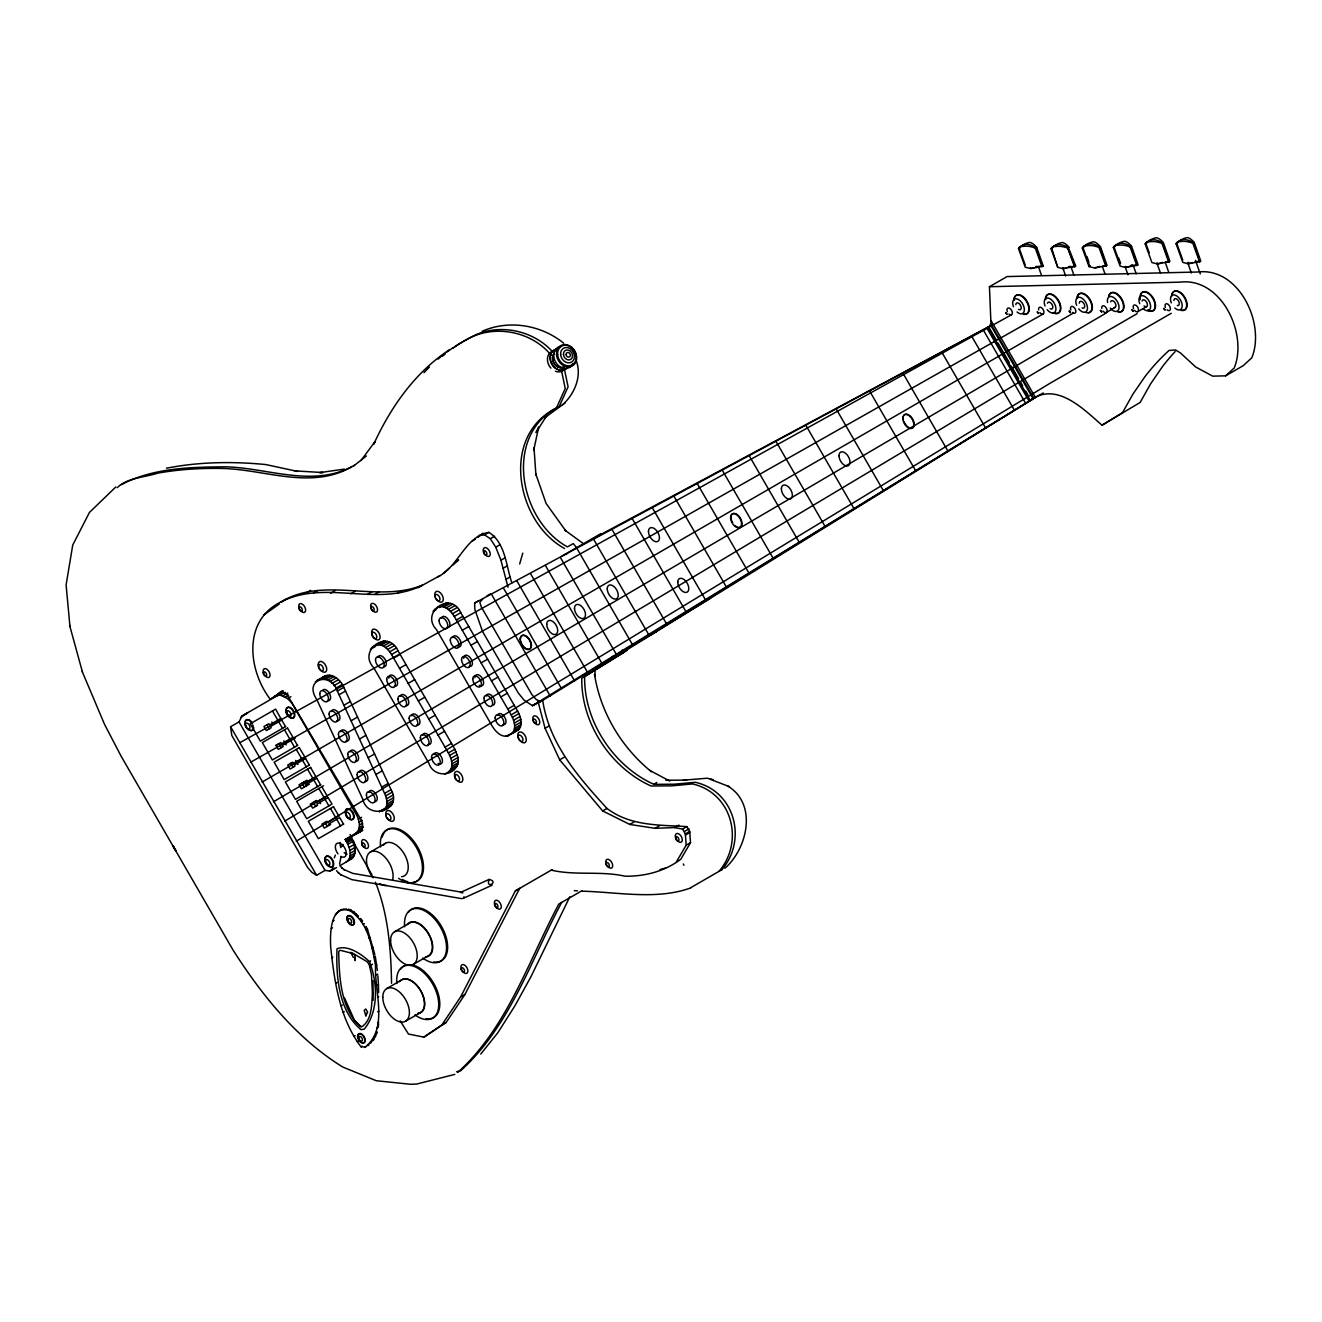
<?xml version="1.0" encoding="UTF-8"?>
<svg xmlns="http://www.w3.org/2000/svg" width="1322" height="1322" viewBox="0 0 1322 1322"><rect width="100%" height="100%" fill="white"/><g stroke="black" fill="none" stroke-linecap="round" stroke-linejoin="round"><path stroke-width="1.5" d="M382.835 810.717C388.999 807.296 387.032 798.637 384.586 793.398L337.341 691.076C330.583 670.651 303.052 679.508 316.85 699.619L362.608 798.769C367.549 821.21 403.293 810.584 391.064 789.664L343.836 687.341C340.597 679.194 329.872 670.783 321.824 678.037M364.641 1047.52C388.899 1028.929 374.225 991.566 375.564 965.572C371.746 945.941 368.326 922.459 350 910.726C329.971 903.703 330.004 934.687 330.682 946.965C334.4 981.42 339.473 1018.386 361.005 1046.826L365.847 1046.826M478.151 601.031L474.615 603.063L474.862 609.459L482.563 631.536L518.241 692.926L524.074 700.131L532.436 705.7L542.797 700.313L1032.631 399.046L532.436 705.7L535.972 703.668M276.463 696.099L285.469 692.497L281.305 693.306L242.058 715.995L239.018 721.895L230.59 726.753L231.78 735.396L307.646 867.513L311.909 872.355L316.619 875.263L325.03 870.405L329.575 871.066L332.202 870.091M373.151 1000.407L373.002 980.825M448.439 772.164C454.438 767.537 451.496 758.481 448.356 752.945L393.625 658.125C390.254 651.68 383.711 642.343 375.283 645.351M458.271 762.645L458.04 757.456L454.851 749.194L398.021 650.771C388.371 628.578 357.039 650.209 373.746 667.726L428.939 763.323C433.434 777.683 454.504 777.154 458.271 762.645L451.777 766.38M511.184 734.074C517.183 729.447 514.241 720.374 511.118 714.855L454.289 616.432C451.033 611.194 444.82 604.501 438.045 607.261M517.662 730.322C523.661 725.695 520.719 716.64 517.596 711.104L460.767 612.681C451.116 590.488 419.785 612.119 436.491 629.636L491.685 725.216C494.891 730.917 501.352 738.436 508.623 735.544M519.662 563.998L522.785 553.158M595.214 669.015L594.85 676.467L594.52 674.402C600.519 712.525 621.505 747.426 651.366 771.718M346.232 861.994C354.048 856.524 348.545 845.369 345.439 839.305M351.074 859.201C358.89 853.731 353.387 842.577 350.28 836.512M355.288 833.62C362.112 829.109 359.187 819.177 355.668 813.41L291.98 703.304L287.651 698.594L280.628 695.289M378.604 1023.922L378.241 1027.343L377.034 1028.037M341.754 846.592L343.092 844.328M989.732 326.352L990.971 324.072L989.434 286.725L1007.034 276.579L1197.435 272.018C1238.863 266.747 1265.749 323.593 1251.818 357.816L1243.225 365.665L1225.626 375.828L1212.704 376.159L1195.699 367.004L1180.43 352.924L1175.506 349.966L1168.995 350.479L1164.467 354.726A528.668 305.233 60 0 0 1144.736 376.968L1133.037 393.939L1122.51 412.646L1102.019 425.221C1083.313 408.895 1056.377 381.314 1030.565 400.169M1043.19 392.948L1030.218 400.434L988.03 327.344L990.426 325.956L990.971 324.072L1033.854 398.335M464.039 896.762L463.427 898.068M376.307 1034.663L377.249 1031.953L376.043 1032.647M334.284 857.879L335.358 855.119M340.894 857.367L339.589 864.076M400.202 1020.865L408.448 1034.019L423.899 1037.159L441.829 1024.947L460.601 996.953L515.365 890.846L552.15 869.612M423.899 1037.159L446.158 1022.451L464.931 994.458L519.695 888.351L515.365 890.846M370.507 1043.19L375.845 1036.002L374.638 1036.712M561.668 902.43C531.031 959.855 510.127 1026.153 460.519 1070.853L456.536 1071.762M569.799 896.812L530.816 976.975L514.803 1006.009L497.766 1032.829L480.729 1054.064M718.97 871.38C744.633 841.552 732.041 792.853 692.513 783.929L671.394 785.863L651.068 786.012C610.467 767.718 581.019 722.837 581.779 678.269L624.315 651.994L618.382 655.315L611.739 656.737M721.829 869.727C747.492 839.916 734.9 791.2 695.372 782.293L674.253 784.21L653.911 784.359C613.325 766.066 583.861 721.184 584.638 676.616L627.157 650.341M281.189 601.841C325.179 579.053 378.224 607.823 422.412 585.2C376.935 603.46 324.27 575.781 281.189 601.841C242.62 620.249 247.941 670.221 270.299 699.288L275.604 696.099M676.434 861.779L686.201 845.155L690.53 842.659L689.687 831.422L686.845 826.597C659.397 824.895 630.429 826.25 606.963 808.436C578.094 776.741 549.192 743.906 542.615 699.982M690.53 842.659L680.764 859.283C664.602 871.38 644.954 876.519 624.942 876.189C600.552 870.686 575.549 875.808 551.257 870.14M546.829 415.472L536.038 432.525L538.715 426.94L533.708 450.323L534.022 447.761L535.922 475.226L535.641 473.573L546.085 503.451L565.833 530.932L564.742 530.039L582.936 543.309M376.82 645.632L379.15 643.12M439.565 607.542L441.895 605.03M360.923 460.601L375.167 441.416L373.762 444.142C390.668 407.259 414.844 372.589 449.116 349.966M437.582 577.036C458.552 566.989 465.129 536.071 488.892 532.369C505.566 542.813 506.012 565.948 511.845 582.787M562.379 404.912C574.591 394.237 582.688 375.332 575.714 359.468M248.106 712.475L240.571 717.515M115.774 487.008L89.45 512.424L72.743 545.028L66.1 584.952L69.967 626.611M117.195 487.653C127.788 477.539 144.362 477.49 157.748 473.16C179.28 469.244 201.175 468.071 223.038 468.467C265.788 469.641 311.133 490.065 351.718 466.831M121.525 484.629C152.757 467.823 190.897 467.063 225.897 466.815C268.63 467.988 313.975 488.429 354.577 465.179M457.66 1072.506C507.268 1027.805 528.172 961.491 558.826 904.066L582.225 890.565M1225.626 375.828L1234.236 367.962C1248.15 333.755 1221.264 276.909 1179.835 282.164L989.434 286.725M360.129 830.827L362.278 829.092L357.436 831.902M478.2 537.178L482.91 533.13M443.399 573.236L449.43 568.047M452.438 565.452L458.47 560.28M489.09 879.411C485.257 889.772 499.666 881.675 489.09 879.411L460.552 892.416L462.915 892.912M353.486 466.104L366.326 456.007M279.19 604.121L263.822 614.961M282.363 601.741L285.519 599.345M358.477 832.711C364.393 829.935 363.17 822.482 360.047 818.004L287.072 694.43L282.346 691.753L270.299 699.288M724.935 868.24C747.492 848.592 757.787 803.776 727.48 785.863M544.565 417.934L565.089 402.929M274.629 696.793L283.024 690.795L278.694 693.29M653.911 784.359L656.803 782.426M593.909 670.237L599.163 666.999M604.435 663.743L609.706 660.488M613.21 658.323L616.713 656.158M623.736 651.812L1036.101 397.046L1034.118 398.104M390.915 805.99L386.801 807.676M648.474 636.047L710.641 598.089M296.227 841.222L1050.494 383L1171.259 313.281M284.66 821.177L1042.166 368.491L1137.118 313.678M619.307 653.035L620.96 652.043A9.849 5.685 60 0 0 622.315 650.11M656.555 631.486L633.221 645.004M273.456 801.793L1106.035 313.116M482.745 599.064L479.836 602.287L481.241 606.881L531.907 694.645L536.137 699.421L540.467 701.883M306.34 592.818L310.67 590.323M313.479 592.967L317.792 590.471M330.483 593.347L334.796 590.851M350.776 593.793L355.106 591.298M367.78 594.156L372.11 591.661M374.919 594.322L379.232 591.826M472.318 541.012L475.193 539.343M478.581 535.625L484.579 534.865L488.892 532.369M484.579 534.865L490.297 538.698L494.626 536.203M397.211 593.446L401.524 590.951M455.644 561.47L458.536 559.801M508.045 587.265L500.939 560.214L495.75 547.159L500.08 544.664M1042.694 266.317L1030.78 268.614L1025.228 267.226L1018.502 248.619L1019.873 247.825A26.01 20.342 60.4 0 1 1029.871 242.405A26.01 9.618 70 0 1 1036.679 247.313L1043.24 266.019L1035.837 266.614M1018.502 248.619A26.01 8.576 60.3 0 1 1022.782 246.437A26.01 19.318 46.9 0 1 1035.291 248.106L1036.679 247.313M500.939 560.214L505.252 557.719M279.686 692.596L282.561 690.927M276.381 694.959L280.694 692.464M273.604 696.942L277.917 694.447M1051.04 248.734L1051.717 248.338A25.002 14.443 60 0 1 1058.839 244.52A25.002 14.509 60.7 0 1 1068.523 247.825L1075.778 266.135L1063.318 268.73L1057.749 267.341L1051.04 248.734A26.01 8.576 60.3 0 1 1055.32 246.553A26.01 19.318 46.9 0 1 1067.829 248.222L1075.083 266.515L1068.374 266.73M242.058 715.995L246.9 713.202M278.446 695.372L283.288 692.579M503.054 568.311L507.384 565.816M282.941 695.835L287.783 693.042M434.227 609.69L440.705 605.955M439.829 606.6L446.324 602.849M433.071 611.276L436.326 609.409M285.321 696.942L288.543 695.091M441.829 606.534L448.307 602.782M371.482 647.78L383.578 640.955M370.325 649.366L375.2 646.574M443.944 607.013L450.422 603.262M316.751 680.549L324.766 676.153M379.084 644.624L385.561 640.873M315.347 681.788L325.757 675.906M319.825 679.491L326.848 675.608M320.833 679.227L327.773 675.377M287.651 698.594L290.89 696.727M381.199 645.103L387.677 641.352M323.295 678.913L329.773 675.178M446.125 608.004L452.62 604.27M325.427 679.293L331.905 675.559M383.38 646.094L389.874 642.36M448.323 609.475L454.801 605.74M327.608 680.219L334.102 676.467M385.578 647.582L392.056 643.831M450.455 611.408L456.933 607.657M505.962 579.333L510.275 576.838M329.806 681.607L336.284 677.872M1106.481 265.705L1094.566 267.986L1088.997 266.598L1082.288 247.991L1083.66 247.214A26.01 20.342 60.4 0 1 1093.641 241.777A26.01 9.618 70 0 1 1100.449 246.702L1107.026 265.392L1102.978 265.887M387.71 649.499L394.187 645.747M331.938 683.441L338.415 679.69M452.455 613.739L458.949 609.987M389.709 651.829L396.203 648.077M486.975 595.941L490.495 593.892M1057.749 267.341L1051.717 248.338M333.954 685.655L340.432 681.921M454.289 616.432L460.767 612.681M280.942 718.375L269.556 724.935L268.845 723.712L263.937 726.538L266.267 730.57L271.175 727.728L270.481 726.538L281.867 719.978M391.543 654.522L398.021 650.771M562.015 556.099L599.94 534.204A9.849 5.685 60 0 1 602.221 533.758M592.504 538.963L990.277 325.873M335.771 688.217L342.249 684.482M1082.288 247.991A26.01 8.576 60.3 0 1 1086.568 245.809A26.01 19.318 46.9 0 1 1099.078 247.478L1100.449 246.702M456.371 620.035L462.849 616.283M393.625 658.125L400.103 654.373M337.341 691.076L343.836 687.341M1137.531 265.193L1125.617 267.474L1120.064 266.102L1113.339 247.478L1114.727 246.702A26.01 20.342 60.4 0 1 1124.708 241.265A26.01 9.618 70 0 1 1131.516 246.189L1138.093 264.879L1130.674 265.474M339.043 694.761L345.538 691.009M285.651 726.522L260.351 741.13L250.304 723.729L275.604 709.121L280.809 718.457M287.618 727.976L262.318 742.584L272.365 759.985L297.665 745.377M1088.997 266.598L1090.237 265.904M462.27 630.264L468.765 626.512M399.525 668.354L406.003 664.602M1113.339 247.478A26.01 8.576 60.3 0 1 1117.619 245.297A26.01 19.318 46.9 0 1 1130.128 246.983L1130.822 246.586M343.902 705.27L350.38 701.536M295.45 737.924L282.511 745.393L283.189 746.583L278.281 749.425L275.968 745.393L280.875 742.567L281.586 743.79L292.955 737.23L287.485 728.058M275.968 745.393L279.107 743.575L281.289 747.69M1169.375 261.657L1157.461 263.937L1151.908 262.566L1145.183 243.942L1146.554 243.165A26.01 20.342 60.4 0 1 1156.552 237.729A26.01 9.618 70 0 1 1163.36 242.653L1169.92 261.343L1165.872 261.839M1145.183 243.942A26.01 8.576 60.3 0 1 1149.462 241.777A26.01 19.318 46.9 0 1 1161.972 243.446L1163.36 242.653M470.946 645.285L477.424 641.534M408.201 683.375L414.678 679.624M299.416 747.591L274.117 762.199L284.164 779.6L309.464 764.992M1200.26 261.508L1188.346 263.789L1182.793 262.417L1176.068 243.793L1177.439 243.017A26.01 20.342 60.4 0 1 1187.437 237.58A26.01 9.618 70 0 1 1194.245 242.504L1200.806 261.194L1195.088 261.739M351.074 720.804L357.551 717.053M1176.068 243.793A26.01 8.576 60.3 0 1 1180.348 241.612A26.01 19.318 46.9 0 1 1192.857 243.298L1194.245 242.504M1072.985 313.297L262.07 782.079M305.679 758.448L294.31 765.008L294.988 766.198L290.08 769.024L287.766 765.008L292.658 762.183L293.385 763.405L304.754 756.845L299.284 747.674M481.109 662.884L487.587 659.133M418.363 700.974L424.841 697.223M359.485 739.031L365.963 735.296M310.687 767.355L285.387 781.963L295.434 799.364L320.734 784.756M1106.316 312.488L1115.173 307.365M316.024 776.609L304.655 783.169L303.944 781.946M316.95 778.212L305.58 784.772L306.258 785.962M309.398 784.161L301.35 788.804L299.036 784.772L306.935 780.211L307.662 781.434M491.487 680.847L497.964 677.112M428.725 718.937L435.219 715.202M1137.763 311.695L1146.62 306.588M368.094 757.704L374.589 753.953M323.526 785.78L296.657 801.297L306.721 818.698L332.02 804.09L328.104 797.612M316.586 800.488L310.306 804.107L312.636 808.139L317.528 805.296L316.85 804.107L328.236 797.546M327.311 795.943L315.925 802.504L315.214 801.281M500.79 696.975L507.268 693.224M438.045 735.065L444.523 731.314M375.861 774.51L382.339 770.776M333.607 806.668L308.307 821.276L318.354 838.677L343.654 824.069M507.764 709.038L514.241 705.304M445.018 747.145L451.496 743.394M381.711 787.168L388.189 783.434M511.118 714.855L517.596 711.104M338.944 815.922L327.575 822.499L326.865 821.259L321.957 824.085L324.287 828.117L330.55 824.498M448.356 752.945L454.851 749.194M512.424 717.334L518.902 713.599M449.662 755.44L456.156 751.689M384.586 793.398L391.064 789.664M513.564 720.259L520.058 716.524M385.627 795.943L392.122 792.192M450.819 758.349L457.296 754.614M514.308 723.101L520.785 719.366M386.47 798.852L392.948 795.1M451.562 761.191L458.04 757.456M514.622 725.811L521.116 722.06M451.876 763.901L458.354 760.15M386.883 801.611L393.361 797.86M514.539 728.29L521.017 724.539M358.361 819.177L361.584 817.327M514.027 730.488L520.504 726.736M386.867 804.14L393.361 800.388M505.731 736.337L515.117 731.81M513.101 732.305L519.596 728.554M451.281 768.578L457.759 764.827M507.631 736.007L518.257 729.942M359.121 822.201L362.344 820.334M386.454 806.387L392.931 802.636M379.166 811.725L385.644 807.99M450.356 770.395L456.85 766.661M379.397 811.658L383.05 809.692M385.627 808.271L392.122 804.536M444.886 774.097L452.372 769.9M380.885 811.278L385.743 808.469M381.397 811.146L388.569 807.213M359.402 825.06L362.625 823.209M359.22 827.704L362.443 825.837M358.559 830.001L363.401 827.208M345.141 839.487L360.691 830.497M345.273 839.701L350.115 836.892M371.994 874.949L350.528 837.024L357.651 833.009M345.505 840.114L350.347 837.322M355.684 834.232L362.79 830.216L350.528 837.024M345.835 840.676L350.677 837.884M346.199 841.304L351.024 838.495M346.529 841.883L351.371 839.09M346.794 842.345L351.635 839.553M346.942 842.61L351.784 839.817M686.201 845.155L685.358 833.918L682.516 829.092L674.584 827.572L655.084 828.316L629.768 824.449L602.65 810.931L559.685 759.82L545.077 728.323L549.39 725.828M347.851 844.295L352.693 841.503M349.124 847.385L353.966 844.593M349.917 850.41L354.759 847.617M350.231 853.285L355.073 850.492M350.082 855.945L354.924 853.153M349.471 858.275L354.313 855.483M329.575 871.066L334.416 868.273L332.202 868.24M348.38 860.192L353.222 857.4M1102.019 425.221L1140.093 402.483L1150.636 383.793L1162.335 366.805A528.668 305.233 60 0 1 1175.192 351.553M331.591 870.438L336.532 867.596M339.771 865.728L351.669 858.837M370.375 851.996L385.512 843.254M559.685 759.82L563.998 757.324M337.639 911.965L338.845 911.255M339.159 910.875L340.365 910.164M340.894 910.048L342.101 909.354M336.35 913.254L337.556 912.56M342.861 909.553L344.067 908.858M335.325 914.692L336.532 913.998M345.042 909.47L346.248 908.776M347.422 909.833L348.628 909.139L353.817 911.849L358.526 916.129L357.32 916.84M350 910.726L351.206 910.032M332.929 921.037L334.135 920.343M352.61 912.544L353.817 911.849M355.04 914.609L356.246 913.915M331.376 928.54L332.582 927.846M359.435 919.203L360.642 918.509L362.608 921.021L361.402 921.715M363.203 924.375L364.409 923.681M364.855 927.201L366.062 926.507L367.549 929.465L374.82 954.352M366.343 930.159L367.549 929.465M331.558 957.888L332.764 957.194M369.119 938.323L370.325 937.629M602.65 810.931L606.963 808.436M394.501 931.795L409.622 923.053A18.822 10.873 60 0 1 428.46 933.927A18.822 10.873 60 0 1 428.46 955.674L413.323 964.399M371.912 947.94L373.118 947.246M374.043 956.814L375.25 956.12L377.381 970.431M369.416 961.573C377.58 982.18 378.918 1011.727 364.128 1029.21L361.005 1029.656C338.68 1011.247 335.854 975.95 337.027 948.733C347.603 944.536 361.716 954.253 369.416 961.573L370.623 960.863M335.755 983.204L336.961 982.51M371.267 964.829L372.474 964.135M375.564 965.572L376.77 964.878M629.768 824.449L634.097 821.953M376.588 974.826L377.795 974.132M341.126 1005.794L342.332 1005.1M377.216 985.204L378.423 984.493L377.894 975.851M655.084 828.316L659.414 825.82M343.092 1012.404L344.298 1011.71M386.668 988.608L401.805 979.866A18.822 10.873 60 0 1 421.784 992.921A18.822 10.873 60 0 1 417.868 1013.33M377.547 997.317L378.753 996.623M674.584 827.572L678.913 825.077M682.516 829.092L686.845 826.597M684.713 831.323L689.043 828.828M685.358 833.918L689.687 831.422M377.679 1011.793L378.885 1011.099M685.44 835.058L689.77 832.563M353.883 1036.349L355.089 1035.655M377.58 1022.898L378.786 1022.203M357.287 1041.719L358.493 1041.025M361.005 1046.826L362.211 1046.132M372.787 1040.216L373.994 1039.522M405.507 1021.212L420.627 1012.487M367.797 1045.636L369.003 1044.925M460.601 996.953L464.931 994.458M441.829 1024.947L446.158 1022.451M690.762 887.673L721.961 869.645M690.728 887.921C656.869 900.232 617.936 892.102 582.457 891.193M250.618 762.232L1043.141 313.975M1120.081 263.838L1114.033 247.082A25.002 14.443 60 0 1 1121.139 243.265A25.002 14.509 60.7 0 1 1130.822 246.57L1131.516 246.189M239.811 742.7L1011.578 314.719M418.099 587.695L440.127 575.5M474.615 603.063L990.426 325.956M454.818 1074.389L416.843 1084.023L410.564 1084.271L376.291 1080.735L342.762 1067.036C296.525 1038.481 261.789 995.169 232.903 949.824L121.112 756.184L104.521 724.324L82.493 672.22L69.554 625.124M462.948 898.481L492.181 885.178M660.009 869.512L665.478 868.108M482.166 331.277C509.02 319.445 541.161 324.898 563.701 343.208M166.522 468.203C199.143 461.791 232.837 461.328 265.838 464.567L297.533 471.409L294.476 470.863L322.882 472.549L319.627 472.632L344.398 469.095M449.463 770.693L451.364 770.362M683.375 780.178L707.468 778.195L729.463 786.706M665.875 780.244L686.647 780.096M574.244 890.648L577.45 890.813M461.725 892.218L352.792 873.379L343.819 869.496M461.758 898.663L351.933 879.659L340.646 874.619M710.492 778.774L713.368 779.98M649.746 770.395L669.709 781.021M371.614 965.176L369.929 964.184L370.143 966.63M361.253 1026.946L354.577 1020.518L344.447 997.763M350.793 952.253L353.205 957.31L354.94 957.706L355.188 960.615L355.04 955.244L351.652 952.732M564.577 548.531C515.828 521.744 500.212 435.533 556.413 408.052L565.238 388.486L561.685 371.482M341.605 867.728L344.398 869.959M336.515 870.686L338.895 873.214M338.316 872.751L341.225 875.081M340.498 866.257L342.183 868.19M576.789 547.986L573.302 543.573L567.435 546.895C518.687 520.091 503.054 433.897 559.272 406.399L568.096 386.834L564.147 367.946M552.745 351.999C534.204 331.095 502.162 323.675 476.234 334.582A470.946 271.902 60 0 0 453.066 348.066M551.125 355.205C533.047 332.979 499.815 325.146 473.392 336.234A470.946 271.902 60 0 0 454.966 346.513M325.03 870.405L239.018 721.895M316.619 875.263L230.59 726.753M490.297 538.698L495.75 547.159M991.037 320.585L1035.209 397.079M990.277 324.468L1033.16 398.732M988.724 326.947L995.929 339.424M997.978 342.993L1009.297 362.592M1011.363 366.161L1018.568 378.637M1020.617 382.207L1022.683 385.776M1025.773 391.114L1027.822 394.683M986.84 327.972L1029.21 401.343M983.32 330.004L1025.756 403.524M971.538 336.003L1014.255 409.969M941.892 352.33L985.468 427.783M902.976 373.217L948.072 451.331M869.562 390.915L915.601 470.682M836.215 408.977L883.46 490.826M805.875 425.304L854.243 509.086M775.898 441.218L825.126 526.487M749.26 455.809L799.099 542.119M722.275 470.186L773.32 558.578M697.19 483.488L749.177 573.517M673.989 496.279L726.489 587.216M652.424 507.945L705.518 599.907M632.395 518.902L686.349 612.367M612.036 529.461L666.602 623.967M593.809 539.591L648.986 635.138M576.904 548.366L632.759 645.103M560.396 557.504L616.432 654.539M545.358 565.386L601.907 663.313M530.502 573.566L587.464 672.254M516.753 580.705L574.574 680.88M503.599 588.307L561.519 688.613M491.784 594.784L550.332 696.182M350.066 834.513L352.131 838.082M305.547 758.514L309.331 765.074M310.554 767.438L315.892 776.692M316.817 778.294L320.602 784.838M321.824 786.772L327.178 796.009M333.475 806.75L338.812 816.005M343.522 824.151L339.737 817.607L328.5 824.102L329.178 825.275M293.748 738.915L297.533 745.459M281.735 720.06L285.519 726.604M296.277 749.409L301.614 758.646M302.54 760.249L306.324 766.81M330.467 808.486L335.821 817.74M336.746 819.343L340.514 825.886M307.547 769.173L312.884 778.41M313.81 780.03L317.594 786.573M318.833 788.507L324.171 797.744M325.096 799.347L328.881 805.908M284.478 729.794L289.815 739.048M290.741 740.65L294.525 747.194M272.464 710.939L277.802 720.193M278.727 721.795L282.511 728.339M295.665 760.447L296.376 761.67M297.301 763.273L297.995 764.463M319.858 802.371L320.535 803.561M283.866 740.832L284.577 742.055M285.502 743.675L286.196 744.848M271.853 721.977L272.563 723.2M290.757 763.273L293.087 767.305M302.044 783.037L304.357 787.069M313.314 802.371L315.627 806.403M324.964 822.35L327.278 826.382M266.945 724.803L269.275 728.835M683.292 863.977L683.92 865.249M1192.857 243.298L1199.566 261.905M1182.793 260.153L1176.762 243.397A25.002 14.443 60 0 1 1183.868 239.596A25.002 14.509 60.7 0 1 1193.551 242.884L1200.128 261.591M1161.972 243.446L1168.681 262.053M1149.231 252.866L1145.877 243.545A25.002 14.443 60 0 1 1152.982 239.745A25.002 14.509 60.7 0 1 1162.666 243.05L1169.243 261.739M1130.128 246.983L1136.854 265.59M1099.078 247.478L1105.787 266.102M1082.966 247.594L1089.692 266.201M1067.829 248.222L1074.538 266.846M1035.291 248.106L1042 266.714M1025.228 264.962L1019.196 248.222A25.002 14.443 60 0 1 1026.302 244.405M1195.501 260.401L1200.26 273.951M1187.949 263.293L1191.353 272.976M1165.293 262.483L1168.698 272.167M1157.064 263.442L1160.468 273.125M1130.822 246.57L1137.399 265.276M1133.45 266.019L1136.176 273.77M1125.22 266.978L1127.947 274.712M1118.66 257.922L1120.626 263.524M1106.332 265.772L1099.772 247.082A25.002 14.509 60.7 0 0 1090.121 243.76A25.002 14.443 60 0 0 1083.875 246.487M1102.399 266.532L1105.109 274.282M1086.948 256.551L1088.915 262.169M1071.151 267.275L1073.861 275.026M1062.921 268.217L1065.648 275.968M1042.562 266.4L1035.985 247.71A25.002 14.509 60.7 0 0 1026.335 244.388M1038.613 267.143L1041.339 274.893M375.431 882.171C388.238 914.213 390.965 949.08 391.543 983.254M82.261 671.328L82.493 672.22M537.773 700.495L545.077 728.323M378.423 984.493L378.637 992.574M1007.347 311.645A3.801 2.198 60 0 1 1008.967 308.026A3.801 2.198 60 0 1 1012.355 312.984A3.801 2.198 60 0 1 1008.967 314.025M1038.646 309.992A3.801 2.198 60 0 1 1041.24 307.58A3.801 2.198 60 0 1 1043.835 312.984A3.801 2.198 60 0 1 1039.902 312.603M325.79 861.746A5.999 3.47 60 0 1 327.674 855.945A5.999 3.47 60 0 1 333.458 862.043A5.999 3.47 60 0 1 330.566 866.786M329.459 866.323A5.999 3.47 60 0 1 326.468 863.15M286.477 708.939A6.015 3.47 60 0 1 293.021 709.964A6.015 3.47 60 0 1 293.021 718.011A6.015 3.47 60 0 1 286.477 711.484M338.019 853.929A7.767 4.478 60 0 1 337.358 843.188A7.767 4.478 60 0 1 346.017 851.021A7.767 4.478 60 0 1 340.745 856.408M347.025 854.243A7.767 4.478 60 0 1 344.183 852.558M340.878 847.65A7.767 4.478 60 0 1 340.382 842.544M345.769 813.03A5.999 3.47 60 0 1 350.611 809.725A5.999 3.47 60 0 1 353.354 818.962A5.999 3.47 60 0 1 346.199 814.468M253.774 727.447A6.015 3.47 60 0 1 248.437 729.083M246.52 726.72A6.015 3.47 60 0 1 245.859 725.315M245.429 721.349A6.015 3.47 60 0 1 252.535 723.25M347.174 918.079A5.189 2.991 60 0 1 350.512 915.799A5.189 2.991 60 0 1 354.445 921.55A5.189 2.991 60 0 1 351.784 924.838M350.842 924.442A5.189 2.991 60 0 1 347.289 919.253M340.729 731.694A6.18 3.569 60 0 1 348.033 733.66A6.18 3.569 60 0 1 346.067 740.964M368.706 792.308A6.18 3.569 60 0 1 375.58 793.58A6.18 3.569 60 0 1 375.101 801.677M350.049 751.904A6.18 3.569 60 0 1 357.353 753.87A6.18 3.569 60 0 1 355.403 761.175M322.518 690.332A6.18 3.569 60 0 1 329.756 693.967A6.18 3.569 60 0 1 327.426 700.561M359.369 772.114A6.18 3.569 60 0 1 366.673 774.064A6.18 3.569 60 0 1 364.723 781.368M331.392 711.5A6.18 3.569 60 0 1 338.713 713.45A6.18 3.569 60 0 1 336.746 720.754M433.864 754.598A6.18 3.569 60 0 1 438.838 753.821A6.18 3.569 60 0 1 442.44 761.29A6.18 3.569 60 0 1 438.078 763.389M411.423 715.747A6.18 3.569 60 0 1 418.744 717.697A6.18 3.569 60 0 1 416.777 725.001M422.643 735.181A6.18 3.569 60 0 1 429.947 737.131A6.18 3.569 60 0 1 427.998 744.435M377.778 657.447A6.18 3.569 60 0 1 384.652 658.72A6.18 3.569 60 0 1 384.173 666.817M400.219 696.314A6.18 3.569 60 0 1 407.523 698.264A6.18 3.569 60 0 1 405.557 705.584M388.85 678.103A6.18 3.569 60 0 1 392.832 675.377A6.18 3.569 60 0 1 397.509 682.235A6.18 3.569 60 0 1 394.336 686.151M253.345 727.695A6.015 3.47 60 0 1 247.991 729.347A6.015 3.47 60 0 1 245.413 720.655A6.015 3.47 60 0 1 252.105 723.498M252.783 724.902A6.015 3.47 60 0 1 253.196 726.34M1109.125 295.665A10.675 6.164 60 0 1 1121.767 299.053A10.675 6.164 60 0 1 1118.379 311.678M1045.752 299.317A10.675 6.164 60 0 1 1052.643 294.624A10.675 6.164 60 0 1 1060.74 306.473A10.675 6.164 60 0 1 1055.253 313.231M1025.525 314.19A10.675 6.164 60 0 1 1023.691 314.025M1014.189 300.111A10.675 6.164 60 0 1 1024.633 298.078A10.675 6.164 60 0 1 1027.078 313.711M1172.25 294.095A10.675 6.164 60 0 1 1184.892 297.483A10.675 6.164 60 0 1 1181.504 310.125M1140.688 294.889A10.675 6.164 60 0 1 1149.297 293.517A10.675 6.164 60 0 1 1155.511 306.456A10.675 6.164 60 0 1 1147.992 310.075M1077.314 298.541A10.675 6.164 60 0 1 1088.634 297.533A10.675 6.164 60 0 1 1088.634 312.636M1045.024 305.993A8.279 4.776 60 0 1 1049.073 298.293A8.279 4.776 60 0 1 1055.865 310.042A8.279 4.776 60 0 1 1047.173 309.695M1045.322 299.582A10.675 6.164 60 0 1 1052.874 295.219A10.675 6.164 60 0 1 1060.426 308.29A10.675 6.164 60 0 1 1052.874 312.653M1076.587 305.217A8.279 4.776 60 0 1 1080.636 297.516A8.279 4.776 60 0 1 1087.411 309.265A8.279 4.776 60 0 1 1078.735 308.918M1077.133 296.69A10.675 6.164 60 0 1 1089.774 300.077A10.675 6.164 60 0 1 1086.387 312.703M1107.572 302.474A8.279 4.776 60 0 1 1113.223 297.219A8.279 4.776 60 0 1 1118.875 309.001A8.279 4.776 60 0 1 1110.298 308.142M1108.695 295.913A10.675 6.164 60 0 1 1121.337 299.301A10.675 6.164 60 0 1 1117.949 311.926M1139.713 303.663A8.279 4.776 60 0 1 1143.266 295.798A8.279 4.776 60 0 1 1150.636 306.588A8.279 4.776 60 0 1 1143.266 308.852M1140.258 299.648A10.675 6.164 60 0 1 1146.24 292.261A10.675 6.164 60 0 1 1155.081 305.184A10.675 6.164 60 0 1 1147.562 310.323M1171.275 302.87A8.279 4.776 60 0 1 1174.828 295.021A8.279 4.776 60 0 1 1182.198 305.812A8.279 4.776 60 0 1 1174.828 308.076M1171.573 296.459A10.675 6.164 60 0 1 1178.464 291.749A10.675 6.164 60 0 1 1186.561 303.597A10.675 6.164 60 0 1 1181.075 310.373M1013.462 306.77A8.279 4.776 60 0 1 1017.015 298.921A8.279 4.776 60 0 1 1024.385 309.695A8.279 4.776 60 0 1 1017.015 311.975M1013.759 300.358A10.675 6.164 60 0 1 1020.65 295.649A10.675 6.164 60 0 1 1028.747 307.497A10.675 6.164 60 0 1 1023.261 314.272M1047.503 303.267A3.801 2.198 60 0 1 1050.577 302.788A3.801 2.198 60 0 1 1052.791 307.382A3.801 2.198 60 0 1 1050.114 308.67M1132.21 265.028A4.065 0.958 -19.4 0 1 1130.707 265.871M1129.765 266.267A4.065 0.958 -19.4 0 1 1125.352 266.4M1069.217 247.445A26.01 9.618 70 0 0 1062.392 242.521A26.01 20.342 60.4 0 0 1052.411 247.958M1069.895 266.284A4.065 0.958 -19.4 0 1 1069.234 266.697M1066.457 267.87A4.065 0.958 -19.4 0 1 1063.053 267.655M1192.494 262.582A4.065 0.958 -19.4 0 1 1188.528 263.458A4.065 0.958 -19.4 0 1 1188.528 262.334M1162.55 262.334A4.065 0.958 -19.4 0 1 1158.303 263.59A4.065 0.958 -19.4 0 1 1157.196 262.863M1099.656 266.383A4.065 0.958 -19.4 0 1 1095.046 267.655M1036.712 266.581A4.065 0.958 -19.4 0 1 1035.87 266.994M1033.92 267.755A4.065 0.958 -19.4 0 1 1030.317 267.854M1173.903 300.524A3.801 2.198 60 0 1 1176.365 298.855A3.801 2.198 60 0 1 1179.241 303.069A3.801 2.198 60 0 1 1177.291 305.481M1165.409 307.398A3.801 2.198 60 0 1 1167.045 303.796A3.801 2.198 60 0 1 1170.416 308.753A3.801 2.198 60 0 1 1167.045 309.794M1079.71 301.829A3.801 2.198 60 0 1 1084.371 304.523A3.801 2.198 60 0 1 1082.04 307.828M1079.347 303.184A3.801 2.198 60 0 1 1079.446 302.424M1070.853 310.059A3.801 2.198 60 0 1 1072.473 306.44A3.801 2.198 60 0 1 1075.86 311.397A3.801 2.198 60 0 1 1072.473 312.438M1142.125 300.986A3.801 2.198 60 0 1 1145.414 300.705A3.801 2.198 60 0 1 1147.314 305.597A3.801 2.198 60 0 1 1144.026 305.894M1133.532 308.621A3.801 2.198 60 0 1 1134.937 304.969A3.801 2.198 60 0 1 1138.506 309.398A3.801 2.198 60 0 1 1135.862 311.513M1135.168 311A3.801 2.198 60 0 1 1134.524 310.323M1015.841 304.771A3.801 2.198 60 0 1 1018.535 303.217A3.801 2.198 60 0 1 1021.212 307.877A3.801 2.198 60 0 1 1018.535 309.414M1110.678 301.78A3.801 2.198 60 0 1 1115.173 302.986A3.801 2.198 60 0 1 1113.967 307.481M1101.821 308.489A3.801 2.198 60 0 1 1104.415 306.093A3.801 2.198 60 0 1 1107.01 311.496A3.801 2.198 60 0 1 1103.06 311.1M903.967 415.29A7.783 4.495 60 0 1 912.279 418.396A7.783 4.495 60 0 1 912.279 428.13A7.783 4.495 60 0 1 903.967 421.652M903.422 419.801A7.783 4.495 60 0 1 903.422 416.513M732.619 522.702A7.783 4.495 60 0 1 734.173 513.349A7.783 4.495 60 0 1 741.989 523.066A7.783 4.495 60 0 1 735.082 525.759M520.488 639.038A7.783 4.495 60 0 1 528.321 637.799A7.783 4.495 60 0 1 529.527 649.135A7.783 4.495 60 0 1 520.67 640.79M564.345 554.761A9.849 5.685 60 0 1 566.626 554.315M657.91 629.569A9.849 5.685 60 0 1 656.555 631.486M572.938 363.682A11.617 9.485 60 0 1 556.43 363.352A11.617 9.485 60 0 1 560.33 346.414M567.121 367.78A11.072 9.039 60 0 1 551.918 364.211A11.121 9.072 60 0 1 556.397 349.223A11.072 9.039 60 0 0 551.918 364.211A11.121 9.072 60 0 0 567.138 367.813M564.444 369.383A11.121 9.072 60 0 1 555.405 371.267M550.894 368.127A11.121 9.072 60 0 1 547.853 356.378A11.121 9.072 60 0 1 556.165 350.644M563.965 366.987A8.428 6.891 60 0 1 554.381 364.062A8.428 6.891 60 0 1 554.133 353.519A8.411 6.874 60 0 0 554.463 364.013A8.411 6.874 60 0 0 564.015 366.938M486.248 695.934A6.18 3.569 60 0 1 493.123 697.206A6.18 3.569 60 0 1 492.66 705.304M497.469 715.367A6.18 3.569 60 0 1 504.773 717.317A6.18 3.569 60 0 1 502.823 724.621M441.383 618.217A6.18 3.569 60 0 1 448.687 620.167A6.18 3.569 60 0 1 446.737 627.471M452.603 637.634A6.18 3.569 60 0 1 459.907 639.6A6.18 3.569 60 0 1 457.941 646.904M463.675 658.29A6.18 3.569 60 0 1 467.658 655.563A6.18 3.569 60 0 1 472.334 662.421A6.18 3.569 60 0 1 469.161 666.338M474.895 677.723A6.18 3.569 60 0 1 479.258 675.195A6.18 3.569 60 0 1 483.621 682.763A6.18 3.569 60 0 1 479.258 685.292M456.52 779.848A5.999 3.47 60 0 1 456.206 771.404A5.999 3.47 60 0 1 462.816 778.394A5.999 3.47 60 0 1 457.544 780.938M361.699 843.139A4.908 2.826 60 0 1 365.649 840.445A4.908 2.826 60 0 1 367.88 847.98A4.908 2.826 60 0 1 362.046 844.312M264.846 675.542A4.908 2.826 60 0 1 264.598 668.635A4.908 2.826 60 0 1 270.002 674.352A4.908 2.826 60 0 1 265.689 676.418M533.295 720.573A4.908 2.826 60 0 1 536.005 716.144A4.908 2.826 60 0 1 539.558 723.564A4.908 2.826 60 0 1 533.857 721.729M435.401 597.081A6.015 3.47 60 0 1 438.706 591.645A6.015 3.47 60 0 1 443.068 600.733A6.015 3.47 60 0 1 436.078 598.486M519.943 740.403A6.015 3.47 60 0 1 519.629 731.958A6.015 3.47 60 0 1 526.255 738.948A6.015 3.47 60 0 1 520.967 741.493M386.371 816.285A5.999 3.47 60 0 1 389.676 810.849A5.999 3.47 60 0 1 394.039 819.937A5.999 3.47 60 0 1 387.049 817.69M494.841 904.959A4.908 2.826 60 0 1 497.535 900.513A4.908 2.826 60 0 1 501.104 907.933A4.908 2.826 60 0 1 495.386 906.099M461.973 970.431A4.908 2.826 60 0 1 463.245 964.564A4.908 2.826 60 0 1 467.889 971.356A4.908 2.826 60 0 1 462.7 971.472M424.015 372.688A470.946 271.902 60 0 1 429.468 367.037M438.061 359.138A470.946 271.902 60 0 1 444.027 354.279M447.084 351.949A470.946 271.902 60 0 1 453.363 347.554M442.391 356.246A470.946 271.902 60 0 1 445.365 353.817M383.397 845.221A18.822 10.873 60 0 1 404.334 854.128A18.822 10.873 60 0 1 401.574 876.717M386.454 885.459A18.822 10.873 60 0 1 379.794 883.674M373.135 877.758A18.822 10.873 60 0 1 367.731 854.838A18.822 10.873 60 0 1 384.338 856.474A18.822 10.873 60 0 1 392.651 879.692M407.92 881.791A29.728 17.169 60 0 1 402.483 879.477M382.174 837.19A29.728 17.169 60 0 1 415.29 843.32A29.728 17.169 60 0 1 412.993 882.286M380.554 846.956A29.728 17.169 60 0 1 400.483 831.042A29.728 17.169 60 0 1 422.412 869A29.728 17.169 60 0 1 398.666 878.304M408.399 912.345A29.728 17.169 60 0 1 442.721 928.688A29.728 17.169 60 0 1 433.798 961.953M404.681 926.755A29.728 17.169 60 0 1 424.61 910.841A29.728 17.169 60 0 1 446.522 948.799A29.728 17.169 60 0 1 422.776 958.103M407.209 924.64A19.334 11.154 60 0 1 428.708 933.778A19.334 11.154 60 0 1 425.882 956.979M399.558 981.684A19.037 10.989 60 0 1 420.726 990.69A19.037 10.989 60 0 1 417.95 1013.511M396.864 983.568A29.728 17.169 60 0 1 416.794 967.654A29.728 17.169 60 0 1 438.706 1005.612A29.728 17.169 60 0 1 414.959 1014.916M409.886 964.68A29.728 17.169 60 0 1 438.21 993.731A29.728 17.169 60 0 1 425.965 1018.766M400.583 969.158A29.728 17.169 60 0 1 406.73 964.961M353.222 840.164A13.121 7.585 60 0 1 354.511 850.674M176.107 851.186A11.667 9.518 60 0 1 173.099 845.964M176.305 850.806A10.758 8.775 60 0 1 173.513 845.981M372.44 993.714C371.515 1004.786 372.209 1018.717 362.592 1026.285L360.228 1026.616C340.63 1008.521 339.225 977.206 338.713 951.923A6.742 3.9 60 0 1 340.151 950.27L353.536 953.691L367.169 961.755A9.783 5.652 60 0 1 369.383 965.324L371.499 974.76L372.44 993.714M1005.728 312.686L1006.934 314.19L1005.728 312.686M1037.307 311.942L1038.514 313.446L1037.307 311.942M1069.234 311.1L1070.44 312.603L1069.234 311.1M1100.466 310.439L1101.689 311.959L1100.466 310.439M1131.913 309.662L1133.136 311.166L1131.913 309.662M1163.79 308.439L1165.013 309.959L1163.79 308.439M366.624 1013.693L365.897 1016.155L364.211 1010.454L365.748 1008.967L367.615 1012.107L366.624 1013.677M357.932 1036.068A5.189 2.991 60 0 0 363.434 1042.909A5.189 2.991 60 0 0 363.434 1035.572A5.189 2.991 60 0 0 357.932 1036.068M345.191 811.939A5.999 3.47 60 0 0 351.569 819.855A5.999 3.47 60 0 0 351.569 811.361A5.999 3.47 60 0 0 345.191 811.939M345.653 813.873A3.305 1.917 60 0 0 349.157 818.235A3.305 1.917 60 0 0 349.157 813.559A3.305 1.917 60 0 0 345.653 813.873M324.782 859.217A5.999 3.47 60 0 0 331.161 867.149A5.999 3.47 60 0 0 331.161 858.656A5.999 3.47 60 0 0 324.782 859.217M325.245 861.151A3.305 1.917 60 0 0 328.748 865.513A3.305 1.917 60 0 0 328.748 860.837A3.305 1.917 60 0 0 325.245 861.151M245.314 724.72A3.305 1.917 60 0 0 248.817 729.083A3.305 1.917 60 0 0 248.817 724.406A3.305 1.917 60 0 0 245.314 724.72M902.81 418.297A7.783 4.495 60 0 0 911.056 428.559A7.783 4.495 60 0 0 911.056 417.554A7.783 4.495 60 0 0 902.81 418.297M730.57 517.513A7.783 4.495 60 0 0 738.816 527.792A7.783 4.495 60 0 0 738.816 516.786A7.783 4.495 60 0 0 730.57 517.513M520.058 639.286A7.783 4.495 60 0 0 528.304 649.565A7.783 4.495 60 0 0 528.304 638.543A7.783 4.495 60 0 0 520.058 639.286M574.492 608.318A7.783 4.495 60 0 0 582.754 618.597A7.783 4.495 60 0 0 582.754 607.591A7.783 4.495 60 0 0 574.492 608.318M546.713 624.298A7.783 4.495 60 0 0 554.959 634.577A7.783 4.495 60 0 0 554.959 623.554A7.783 4.495 60 0 0 546.713 624.298M607.228 588.835A7.783 4.495 60 0 0 615.49 599.114A7.783 4.495 60 0 0 615.49 588.108A7.783 4.495 60 0 0 607.228 588.835M677.773 582.209A7.783 4.495 60 0 0 686.035 592.487A7.783 4.495 60 0 0 686.035 581.465A7.783 4.495 60 0 0 677.773 582.209M648.458 531.494A7.783 4.495 60 0 0 656.703 541.756A7.783 4.495 60 0 0 656.703 530.75A7.783 4.495 60 0 0 648.458 531.494M838.991 455.71A7.783 4.495 60 0 0 847.253 465.988A7.783 4.495 60 0 0 847.253 454.983A7.783 4.495 60 0 0 838.991 455.71M781.385 488.909A7.783 4.495 60 0 0 789.647 499.171A7.783 4.495 60 0 0 789.647 488.165A7.783 4.495 60 0 0 781.385 488.909M556.529 354.808A11.667 9.518 60 0 0 572.426 365.83A11.667 9.518 60 0 0 570.807 346.562A11.667 9.518 60 0 0 556.529 354.808M566.113 354.61A2.446 2 60 0 0 569.435 356.923A2.446 2 60 0 0 569.104 352.875A2.446 2 60 0 0 566.113 354.61M560.627 354.544A8.031 6.544 60 0 0 571.55 362.145A8.031 6.544 60 0 0 570.443 348.876A8.031 6.544 60 0 0 560.627 354.544M557.62 354.709A10.758 8.775 60 0 0 572.277 364.872A10.758 8.775 60 0 0 570.807 347.091A10.758 8.775 60 0 0 557.62 354.709M563.453 354.511A5.255 4.296 60 0 0 570.608 359.485A5.255 4.296 60 0 0 569.881 350.809A5.255 4.296 60 0 0 563.453 354.511M347.736 754.366A6.18 3.569 60 0 0 354.296 762.53A6.18 3.569 60 0 0 354.296 753.788A6.18 3.569 60 0 0 347.736 754.366M420.33 737.643A6.18 3.569 60 0 0 426.89 745.79A6.18 3.569 60 0 0 426.89 737.048A6.18 3.569 60 0 0 420.33 737.643M431.55 757.076A6.18 3.569 60 0 0 438.111 765.223A6.18 3.569 60 0 0 438.111 756.481A6.18 3.569 60 0 0 431.55 757.076M483.951 698.396A6.18 3.569 60 0 0 490.495 706.543A6.18 3.569 60 0 0 490.495 697.818A6.18 3.569 60 0 0 483.951 698.396M439.069 620.679A6.18 3.569 60 0 0 445.63 628.826A6.18 3.569 60 0 0 445.63 620.101A6.18 3.569 60 0 0 439.069 620.679M495.155 717.829A6.18 3.569 60 0 0 501.716 725.976A6.18 3.569 60 0 0 501.716 717.251A6.18 3.569 60 0 0 495.155 717.829M357.072 774.576A6.18 3.569 60 0 0 363.616 782.723A6.18 3.569 60 0 0 363.616 773.998A6.18 3.569 60 0 0 357.072 774.576M338.415 734.173A6.18 3.569 60 0 0 344.959 742.32A6.18 3.569 60 0 0 344.959 733.578A6.18 3.569 60 0 0 338.415 734.173M409.126 718.21A6.18 3.569 60 0 0 415.67 726.356A6.18 3.569 60 0 0 415.67 717.631A6.18 3.569 60 0 0 409.126 718.21M375.465 659.926A6.18 3.569 60 0 0 382.008 668.073A6.18 3.569 60 0 0 382.008 659.331A6.18 3.569 60 0 0 375.465 659.926M386.685 679.343A6.18 3.569 60 0 0 393.229 687.506A6.18 3.569 60 0 0 393.229 678.764A6.18 3.569 60 0 0 386.685 679.343M319.759 693.753A6.18 3.569 60 0 0 326.319 701.916A6.18 3.569 60 0 0 326.319 693.174A6.18 3.569 60 0 0 319.759 693.753M329.095 713.963A6.18 3.569 60 0 0 335.639 722.109A6.18 3.569 60 0 0 335.639 713.384A6.18 3.569 60 0 0 329.095 713.963M461.51 659.546A6.18 3.569 60 0 0 468.054 667.693A6.18 3.569 60 0 0 468.054 658.951A6.18 3.569 60 0 0 461.51 659.546M397.905 698.776A6.18 3.569 60 0 0 404.449 706.923A6.18 3.569 60 0 0 404.449 698.198A6.18 3.569 60 0 0 397.905 698.776M450.29 640.112A6.18 3.569 60 0 0 456.834 648.259A6.18 3.569 60 0 0 456.834 639.518A6.18 3.569 60 0 0 450.29 640.112M366.392 794.786A6.18 3.569 60 0 0 372.936 802.933A6.18 3.569 60 0 0 372.936 794.192A6.18 3.569 60 0 0 366.392 794.786M472.731 678.963A6.18 3.569 60 0 0 479.275 687.11A6.18 3.569 60 0 0 479.275 678.384A6.18 3.569 60 0 0 472.731 678.963M285.899 710.377A6.015 3.47 60 0 0 292.261 718.309A6.015 3.47 60 0 0 292.261 709.815A6.015 3.47 60 0 0 285.899 710.377M286.362 712.31A3.305 1.917 60 0 0 289.865 716.673A3.305 1.917 60 0 0 289.865 711.996A3.305 1.917 60 0 0 286.362 712.31M347.884 919.732A2.661 1.537 60 0 0 350.71 923.252A2.661 1.537 60 0 0 350.71 919.468A2.661 1.537 60 0 0 347.884 919.732M346.761 918.311A5.189 2.991 60 0 0 352.263 925.152A5.189 2.991 60 0 0 352.263 917.832A5.189 2.991 60 0 0 346.761 918.311M357.535 1036.299A5.189 2.991 60 0 0 363.038 1043.141A5.189 2.991 60 0 0 363.038 1035.804A5.189 2.991 60 0 0 357.535 1036.299M358.659 1037.704A2.661 1.537 60 0 0 361.484 1041.224A2.661 1.537 60 0 0 361.484 1037.456A2.661 1.537 60 0 0 358.659 1037.704M371.647 632.081A6.015 3.47 60 0 0 378.009 640.013A6.015 3.47 60 0 0 378.009 631.519A6.015 3.47 60 0 0 371.647 632.081M298.706 606.054A4.908 2.826 60 0 0 303.911 612.532A4.908 2.826 60 0 0 303.911 605.592A4.908 2.826 60 0 0 298.706 606.054M318.255 664.388A5.999 3.47 60 0 0 324.617 672.303A5.999 3.47 60 0 0 324.617 663.809A5.999 3.47 60 0 0 318.255 664.388M370.623 605.79A4.908 2.826 60 0 0 375.828 612.251A4.908 2.826 60 0 0 375.828 605.327A4.908 2.826 60 0 0 370.623 605.79M675.36 835.901A4.908 2.826 60 0 0 680.566 842.378A4.908 2.826 60 0 0 680.566 835.438A4.908 2.826 60 0 0 675.36 835.901M605.757 861.729A4.908 2.826 60 0 0 610.962 868.207A4.908 2.826 60 0 0 610.962 861.266A4.908 2.826 60 0 0 605.757 861.729M483.307 550.035A4.908 2.826 60 0 0 488.512 556.512A4.908 2.826 60 0 0 488.512 549.572A4.908 2.826 60 0 0 483.307 550.035M390.601 940.405A18.822 10.873 60 0 0 410.564 965.258A18.822 10.873 60 0 0 410.564 938.637A18.822 10.873 60 0 0 390.601 940.405M382.785 997.234A18.822 10.873 60 0 0 402.747 1022.071A18.822 10.873 60 0 0 402.747 995.449A18.822 10.873 60 0 0 382.785 997.234M605.955 863.663A2.396 1.388 60 0 0 608.5 866.835A2.396 1.388 60 0 0 608.5 863.448A2.396 1.388 60 0 0 605.955 863.663M675.559 837.834A2.396 1.388 60 0 0 678.103 841.007A2.396 1.388 60 0 0 678.103 837.603A2.396 1.388 60 0 0 675.559 837.834M263.309 672.997A2.396 1.388 60 0 0 265.854 676.17A2.396 1.388 60 0 0 265.854 672.782A2.396 1.388 60 0 0 263.309 672.997M370.821 607.723A2.396 1.388 60 0 0 373.366 610.88A2.396 1.388 60 0 0 373.366 607.492A2.396 1.388 60 0 0 370.821 607.723M483.505 551.968A2.396 1.388 60 0 0 486.05 555.141A2.396 1.388 60 0 0 486.05 551.753A2.396 1.388 60 0 0 483.505 551.968M298.904 607.988A2.396 1.388 60 0 0 301.449 611.161A2.396 1.388 60 0 0 301.449 607.773A2.396 1.388 60 0 0 298.904 607.988M361.765 843.965A2.396 1.388 60 0 0 364.31 847.138A2.396 1.388 60 0 0 364.31 843.75A2.396 1.388 60 0 0 361.765 843.965M454.586 776.311A3.503 2.016 60 0 0 458.304 780.938A3.503 2.016 60 0 0 458.304 775.981A3.503 2.016 60 0 0 454.586 776.311M371.829 634.015A3.503 2.016 60 0 0 375.547 638.642A3.503 2.016 60 0 0 375.547 633.684A3.503 2.016 60 0 0 371.829 634.015M385.991 815.426A3.503 2.016 60 0 0 389.709 820.053A3.503 2.016 60 0 0 389.709 815.096A3.503 2.016 60 0 0 385.991 815.426M533.03 720.242A2.396 1.388 60 0 0 535.575 723.398A2.396 1.388 60 0 0 535.575 720.011A2.396 1.388 60 0 0 533.03 720.242M518.009 736.866A3.503 2.016 60 0 0 521.727 741.493A3.503 2.016 60 0 0 521.727 736.536A3.503 2.016 60 0 0 518.009 736.866M435.021 596.222A3.503 2.016 60 0 0 438.739 600.849A3.503 2.016 60 0 0 438.739 595.892A3.503 2.016 60 0 0 435.021 596.222M461.147 968.943A2.396 1.388 60 0 0 463.692 972.1A2.396 1.388 60 0 0 463.692 968.712A2.396 1.388 60 0 0 461.147 968.943M494.56 904.612A2.396 1.388 60 0 0 497.105 907.784A2.396 1.388 60 0 0 497.105 904.38A2.396 1.388 60 0 0 494.56 904.612M318.437 666.321A3.503 2.016 60 0 0 322.155 670.932A3.503 2.016 60 0 0 322.155 665.991A3.503 2.016 60 0 0 318.437 666.321"/></g></svg>
